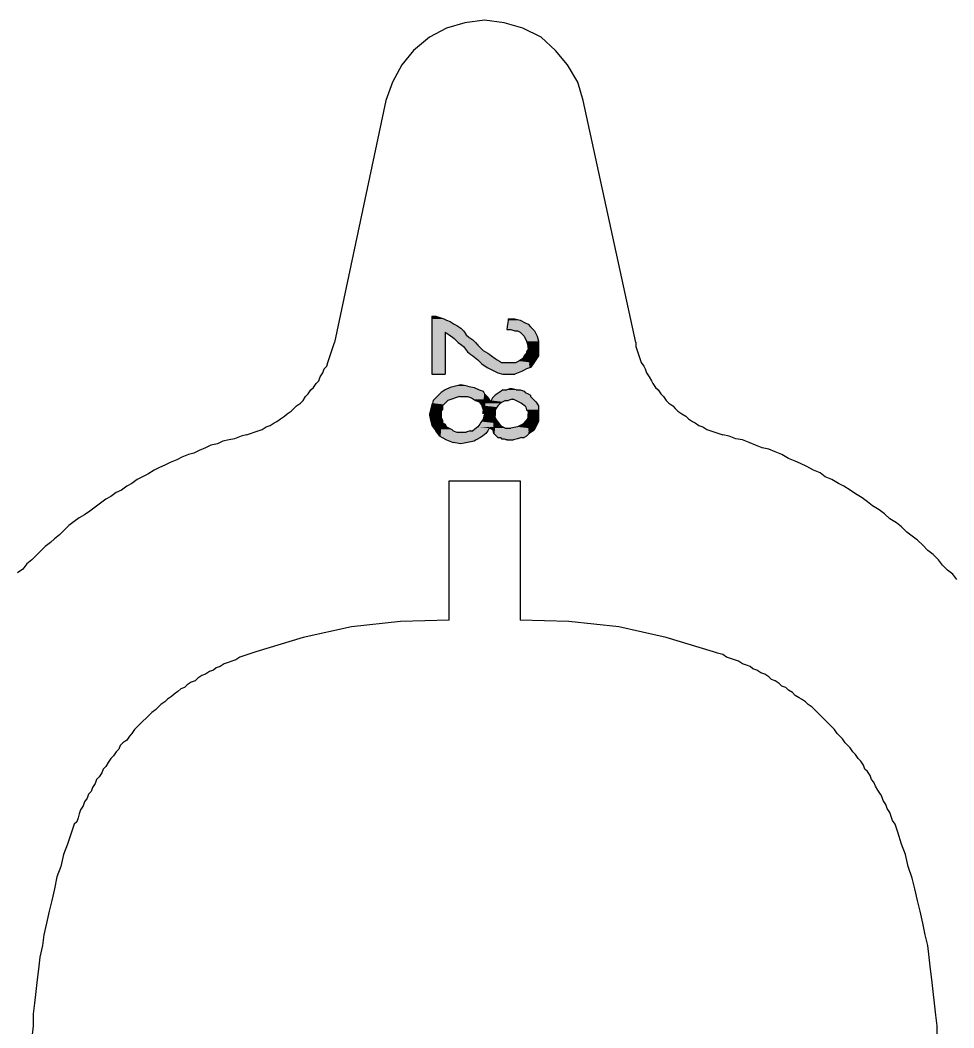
# Model space of a CAD drawing. Extents: x -1063 to 1100, y -467 to 441.
# Drawn here: x 38.8 to 157.1, y 214.2 to 341.8 of the extents above; entities that cross this region are included whole.
import ezdxf

# ---------------------------------------------------------------- set-up
doc = ezdxf.new("R2010")
doc.units = 0
doc.layers.add('H', color=7, linetype='CONTINUOUS')
doc.layers.add('P', color=250, linetype='CONTINUOUS')

# ---------------------------------------------------------------- blocks, each defined once
blk = doc.blocks.new('*U29')
at = {"layer": 'H', "color": 0, "linetype": 'CONTINUOUS'}
for p, q in [((91, 304.33), (91.5, 304.33)), ((91, 304.33), (91, 304.17)), ((91, 304.17), (91, 304)), ((91, 304), (91, 303.83)), ((91, 303.83), (91, 303.67)), ((91.5, 304.33), (92, 304.17)), ((92, 304.17), (92.5, 304)), ((92.5, 304), (92.83, 303.83)), ((92.83, 303.83), (93.33, 303.67)), ((91, 303.67), (91, 303.33)), ((91, 303.33), (91, 303.17)), ((91, 303.17), (91, 302.83)), ((91, 302.83), (91, 302.5)), ((91, 302.5), (91, 302.33)), ((93.33, 303.67), (93.83, 303.33)), ((93.83, 303.33), (94.17, 303.17)), ((94.17, 303.17), (94.67, 302.83)), ((94.67, 302.83), (95, 302.5)), ((95, 302.5), (95.11, 302.33)), ((91, 302.33), (91, 302)), ((91, 302), (91, 301.67)), ((91, 301.67), (91, 301.5)), ((91, 301.5), (91, 301.33)), ((91, 301.33), (91, 301)), ((92.67, 302.33), (92.67, 302)), ((92.67, 302.33), (93.17, 302)), ((92.67, 302), (92.67, 301.67)), ((92.67, 301.67), (92.67, 301.5)), ((92.67, 301.5), (92.67, 301.33)), ((92.67, 301.33), (92.67, 301)), ((93.17, 302), (93.61, 301.67)), ((93.61, 301.67), (93.83, 301.5)), ((93.83, 301.5), (94, 301.33)), ((94, 301.33), (94.33, 301)), ((95.11, 302.33), (95.33, 302)), ((95.33, 302), (95.67, 301.67)), ((95.67, 301.67), (95.92, 301.5)), ((95.92, 301.5), (96.17, 301.33)), ((96.17, 301.33), (96.5, 301)), ((91, 301), (91, 300.67)), ((91, 300.67), (91, 300.5)), ((91, 300.5), (91, 300.33)), ((91, 300.33), (91, 300.17)), ((91, 300.17), (91, 300)), ((91, 300), (91, 299.83)), ((92.67, 301), (92.67, 300.67)), ((92.67, 300.67), (92.67, 300.5)), ((92.67, 300.5), (92.67, 300.33)), ((92.67, 300.33), (92.67, 300.17)), ((92.67, 300.17), (92.67, 300)), ((92.67, 300), (92.67, 299.83)), ((94.33, 301), (94.78, 300.67)), ((94.78, 300.67), (95, 300.5)), ((95, 300.5), (95.13, 300.33)), ((95.13, 300.33), (95.25, 300.17)), ((95.25, 300.17), (95.37, 300)), ((95.37, 300), (95.5, 299.83)), ((96.5, 301), (96.83, 300.67)), ((96.83, 300.67), (97, 300.5)), ((97, 300.5), (97.17, 300.33)), ((97.17, 300.33), (97.33, 300.17)), ((97.33, 300.17), (97.5, 300)), ((97.5, 300), (97.78, 299.83)), ((103.08, 300), (103, 299.83)), ((103.17, 300.17), (103.08, 300)), ((103.17, 300.5), (103.17, 300.33)), ((103.19, 300.33), (103.17, 300.5)), ((103.17, 300.33), (103.17, 300.17)), ((103.19, 300.33), (103.21, 300.17)), ((103.21, 300.17), (103.23, 300)), ((103.23, 300), (103.25, 299.83)), ((91, 299.83), (91, 299.67)), ((91, 299.67), (91, 299.5)), ((91, 299.5), (91, 299.33)), ((91, 299.33), (91, 299)), ((91, 299), (91, 298.83)), ((91, 298.83), (91, 298.67)), ((91, 298.67), (91, 298.5)), ((92.67, 299.83), (92.67, 299.67)), ((92.67, 299.67), (92.67, 299.5)), ((92.67, 299.5), (92.67, 299.33)), ((92.67, 299.33), (92.67, 299)), ((92.67, 299), (92.67, 298.83)), ((92.67, 298.83), (92.67, 298.67)), ((92.67, 298.67), (92.67, 298.5)), ((95.5, 299.83), (95.72, 299.67)), ((95.72, 299.67), (95.94, 299.5)), ((95.94, 299.5), (96.17, 299.33)), ((96.17, 299.33), (96.61, 299)), ((96.61, 299), (96.83, 298.83)), ((96.83, 298.83), (97, 298.67)), ((97, 298.67), (97.17, 298.5)), ((97.78, 299.83), (98.06, 299.67)), ((98.06, 299.67), (98.33, 299.5)), ((98.33, 299.5), (98.56, 299.33)), ((98.56, 299.33), (99, 299)), ((99, 299), (99.28, 298.83)), ((99.28, 298.83), (99.56, 298.67)), ((99.56, 298.67), (99.83, 298.5)), ((102, 298.67), (101.67, 298.5)), ((102.25, 298.83), (102, 298.67)), ((102.5, 299), (102.25, 298.83)), ((102.67, 299.33), (102.5, 299)), ((102.83, 299.5), (102.67, 299.33)), ((103, 299.67), (102.83, 299.5)), ((103, 299.83), (103, 299.67)), ((103.25, 299.83), (103.27, 299.67)), ((103.27, 299.67), (103.29, 299.5)), ((103.29, 299.5), (103.31, 299.33)), ((103.31, 299.33), (103.35, 299)), ((103.35, 299), (103.38, 298.83)), ((103.38, 298.83), (103.4, 298.67)), ((103.4, 298.67), (103.42, 298.5)), ((91, 298.5), (91, 298.33)), ((91, 298.33), (91, 297.83)), ((91, 297.83), (91, 297.67)), ((91, 297.67), (91, 297.5)), ((91, 297.5), (91, 297.33)), ((91, 297.33), (91, 297.17)), ((92.67, 298.5), (92.67, 298.33)), ((92.67, 298.33), (92.67, 297.83)), ((92.67, 297.83), (92.67, 297.67)), ((92.67, 297.67), (92.67, 297.5)), ((92.67, 297.5), (92.67, 297.33)), ((92.67, 297.33), (92.67, 297.17)), ((97.17, 298.5), (97.33, 298.33)), ((97.33, 298.33), (98, 297.83)), ((98, 297.83), (98.33, 297.67)), ((98.33, 297.67), (98.67, 297.5)), ((98.67, 297.5), (99, 297.33)), ((99, 297.33), (99.33, 297.17)), ((99.83, 298.5), (100.33, 298.5)), ((100.33, 298.5), (100.83, 298.5)), ((100.83, 298.5), (101.33, 298.5)), ((101.33, 298.5), (101.67, 298.5)), ((102.33, 297.33), (101.92, 297.17)), ((102.67, 297.5), (102.33, 297.33)), ((103, 297.67), (102.67, 297.5)), ((103.5, 297.83), (103, 297.67)), ((103.42, 298.5), (103.44, 298.33)), ((103.44, 298.33), (103.5, 297.83)), ((91, 297.17), (91, 297)), ((91, 297), (92.67, 297)), ((92.67, 297.17), (92.67, 297)), ((99.33, 297.17), (100, 297)), ((100, 297), (100.83, 297)), ((100.83, 297), (101.5, 297)), ((101.92, 297.17), (101.5, 297))]:
    blk.add_line(p, q, dxfattribs=at)
for points in [[(91, 304.33), (91, 304.33), (91.5, 304.33)], [(91, 304.33), (91, 304.17), (92, 304.17)], [(91, 304.17), (91, 304), (92.5, 304)], [(91, 304), (91, 303.83), (92.83, 303.83)], [(91, 303.83), (91, 303.67), (93.33, 303.67)], [(91, 303.67), (91, 303.33), (93.83, 303.33)], [(91, 303.33), (91, 303.17), (94.17, 303.17)], [(91, 303.17), (91, 302.83), (94.67, 302.83)], [(91, 302.83), (91, 302.5), (95, 302.5)], [(91, 302.5), (91, 302.33), (95.11, 302.33)], [(91, 302.33), (91, 302), (92.67, 302)], [(91, 302), (91, 301.67), (92.67, 301.67)], [(91, 301.67), (91, 301.5), (92.67, 301.5)], [(91, 301.5), (91, 301.33), (92.67, 301.33)], [(91, 301.33), (91, 301), (92.67, 301)], [(92.67, 302.33), (93.17, 302), (95.33, 302)], [(93.17, 302), (93.61, 301.67), (95.67, 301.67)], [(93.61, 301.67), (93.83, 301.5), (95.92, 301.5)], [(93.83, 301.5), (94, 301.33), (96.17, 301.33)], [(94, 301.33), (94.33, 301), (96.5, 301)], [(91, 301), (91, 300.67), (92.67, 300.67)], [(91, 300.67), (91, 300.5), (92.67, 300.5)], [(91, 300.5), (91, 300.33), (92.67, 300.33)], [(91, 300.33), (91, 300.17), (92.67, 300.17)], [(91, 300.17), (91, 300), (92.67, 300)], [(91, 300), (91, 299.83), (92.67, 299.83)], [(94.33, 301), (94.78, 300.67), (96.83, 300.67)], [(94.78, 300.67), (95, 300.5), (97, 300.5)], [(95, 300.5), (95.13, 300.33), (97.17, 300.33)], [(95.13, 300.33), (95.25, 300.17), (97.33, 300.17)], [(95.25, 300.17), (95.37, 300), (97.5, 300)], [(95.37, 300), (95.5, 299.83), (97.78, 299.83)], [(103.08, 300), (103, 299.83), (103.25, 299.83)], [(103.17, 300.17), (103.08, 300), (103.23, 300)], [(103.17, 300.5), (103.17, 300.33), (103.19, 300.33)], [(103.17, 300.33), (103.17, 300.17), (103.21, 300.17)], [(91, 299.83), (91, 299.67), (92.67, 299.67)], [(91, 299.67), (91, 299.5), (92.67, 299.5)], [(91, 299.5), (91, 299.33), (92.67, 299.33)], [(91, 299.33), (91, 299), (92.67, 299)], [(91, 299), (91, 298.83), (92.67, 298.83)], [(91, 298.83), (91, 298.67), (92.67, 298.67)], [(91, 298.67), (91, 298.5), (92.67, 298.5)], [(95.5, 299.83), (95.72, 299.67), (98.06, 299.67)], [(95.72, 299.67), (95.94, 299.5), (98.33, 299.5)], [(95.94, 299.5), (96.17, 299.33), (98.56, 299.33)], [(96.17, 299.33), (96.61, 299), (99, 299)], [(96.61, 299), (96.83, 298.83), (99.28, 298.83)], [(96.83, 298.83), (97, 298.67), (99.56, 298.67)], [(97, 298.67), (97.17, 298.5), (99.83, 298.5)], [(102, 298.67), (101.67, 298.5), (103.42, 298.5)], [(102.25, 298.83), (102, 298.67), (103.4, 298.67)], [(102.5, 299), (102.25, 298.83), (103.38, 298.83)], [(102.67, 299.33), (102.5, 299), (103.35, 299)], [(102.83, 299.5), (102.67, 299.33), (103.31, 299.33)], [(103, 299.67), (102.83, 299.5), (103.29, 299.5)], [(103, 299.83), (103, 299.67), (103.27, 299.67)], [(91, 298.5), (91, 298.33), (92.67, 298.33)], [(91, 298.33), (91, 297.83), (92.67, 297.83)], [(91, 297.83), (91, 297.67), (92.67, 297.67)], [(91, 297.67), (91, 297.5), (92.67, 297.5)], [(91, 297.5), (91, 297.33), (92.67, 297.33)], [(91, 297.33), (91, 297.17), (92.67, 297.17)], [(97.17, 298.5), (97.33, 298.33), (103.44, 298.33)], [(97.33, 298.33), (98, 297.83), (103.5, 297.83)], [(98, 297.83), (98.33, 297.67), (103, 297.67)], [(98.33, 297.67), (98.67, 297.5), (102.67, 297.5)], [(98.67, 297.5), (99, 297.33), (102.33, 297.33)], [(99, 297.33), (99.33, 297.17), (101.92, 297.17)], [(99.83, 298.5), (99.83, 298.5), (100.33, 298.5)], [(100.33, 298.5), (100.33, 298.5), (100.83, 298.5)], [(100.83, 298.5), (100.83, 298.5), (101.33, 298.5)], [(101.33, 298.5), (101.33, 298.5), (101.67, 298.5)], [(91, 297.17), (91, 297), (92.67, 297)], [(91, 297), (91, 297), (92.67, 297)], [(99.33, 297.17), (100, 297), (101.5, 297)], [(100, 297), (100, 297), (100.83, 297)], [(100.83, 297), (100.83, 297), (101.5, 297)]]:
    blk.add_solid(points, dxfattribs=at)
at = {"layer": 'H', "color": 0, "linetype": 'CONTINUOUS', "extrusion": (0, 0, -1)}
for points in [[(-91, 304.33), (-91.5, 304.33), (-92, 304.17)], [(-91, 304.17), (-92, 304.17), (-92.5, 304)], [(-91, 304), (-92.5, 304), (-92.83, 303.83)], [(-91, 303.83), (-92.83, 303.83), (-93.33, 303.67)], [(-91, 303.67), (-93.33, 303.67), (-93.83, 303.33)], [(-91, 303.33), (-93.83, 303.33), (-94.17, 303.17)], [(-91, 303.17), (-94.17, 303.17), (-94.67, 302.83)], [(-91, 302.83), (-94.67, 302.83), (-95, 302.5)], [(-91, 302.5), (-95, 302.5), (-95.11, 302.33)], [(-91, 302.33), (-92.67, 302.33), (-92.67, 302)], [(-91, 302), (-92.67, 302), (-92.67, 301.67)], [(-91, 301.67), (-92.67, 301.67), (-92.67, 301.5)], [(-91, 301.5), (-92.67, 301.5), (-92.67, 301.33)], [(-91, 301.33), (-92.67, 301.33), (-92.67, 301)], [(-92.67, 302.33), (-95.11, 302.33), (-95.33, 302)], [(-93.17, 302), (-95.33, 302), (-95.67, 301.67)], [(-93.61, 301.67), (-95.67, 301.67), (-95.92, 301.5)], [(-93.83, 301.5), (-95.92, 301.5), (-96.17, 301.33)], [(-94, 301.33), (-96.17, 301.33), (-96.5, 301)], [(-91, 301), (-92.67, 301), (-92.67, 300.67)], [(-91, 300.67), (-92.67, 300.67), (-92.67, 300.5)], [(-91, 300.5), (-92.67, 300.5), (-92.67, 300.33)], [(-91, 300.33), (-92.67, 300.33), (-92.67, 300.17)], [(-91, 300.17), (-92.67, 300.17), (-92.67, 300)], [(-91, 300), (-92.67, 300), (-92.67, 299.83)], [(-94.33, 301), (-96.5, 301), (-96.83, 300.67)], [(-94.78, 300.67), (-96.83, 300.67), (-97, 300.5)], [(-95, 300.5), (-97, 300.5), (-97.17, 300.33)], [(-95.13, 300.33), (-97.17, 300.33), (-97.33, 300.17)], [(-95.25, 300.17), (-97.33, 300.17), (-97.5, 300)], [(-95.37, 300), (-97.5, 300), (-97.78, 299.83)], [(-103.08, 300), (-103.23, 300), (-103.25, 299.83)], [(-103.17, 300.33), (-103.19, 300.33), (-103.21, 300.17)], [(-103.17, 300.17), (-103.21, 300.17), (-103.23, 300)], [(-91, 299.83), (-92.67, 299.83), (-92.67, 299.67)], [(-91, 299.67), (-92.67, 299.67), (-92.67, 299.5)], [(-91, 299.5), (-92.67, 299.5), (-92.67, 299.33)], [(-91, 299.33), (-92.67, 299.33), (-92.67, 299)], [(-91, 299), (-92.67, 299), (-92.67, 298.83)], [(-91, 298.83), (-92.67, 298.83), (-92.67, 298.67)], [(-91, 298.67), (-92.67, 298.67), (-92.67, 298.5)], [(-95.5, 299.83), (-97.78, 299.83), (-98.06, 299.67)], [(-95.72, 299.67), (-98.06, 299.67), (-98.33, 299.5)], [(-95.94, 299.5), (-98.33, 299.5), (-98.56, 299.33)], [(-96.17, 299.33), (-98.56, 299.33), (-99, 299)], [(-96.61, 299), (-99, 299), (-99.28, 298.83)], [(-96.83, 298.83), (-99.28, 298.83), (-99.56, 298.67)], [(-97, 298.67), (-99.56, 298.67), (-99.83, 298.5)], [(-102, 298.67), (-103.4, 298.67), (-103.42, 298.5)], [(-102.25, 298.83), (-103.38, 298.83), (-103.4, 298.67)], [(-102.5, 299), (-103.35, 299), (-103.38, 298.83)], [(-102.67, 299.33), (-103.31, 299.33), (-103.35, 299)], [(-102.83, 299.5), (-103.29, 299.5), (-103.31, 299.33)], [(-103, 299.83), (-103.25, 299.83), (-103.27, 299.67)], [(-103, 299.67), (-103.27, 299.67), (-103.29, 299.5)], [(-91, 298.5), (-92.67, 298.5), (-92.67, 298.33)], [(-91, 298.33), (-92.67, 298.33), (-92.67, 297.83)], [(-91, 297.83), (-92.67, 297.83), (-92.67, 297.67)], [(-91, 297.67), (-92.67, 297.67), (-92.67, 297.5)], [(-91, 297.5), (-92.67, 297.5), (-92.67, 297.33)], [(-91, 297.33), (-92.67, 297.33), (-92.67, 297.17)], [(-97.17, 298.5), (-103.42, 298.5), (-103.44, 298.33)], [(-97.33, 298.33), (-103.44, 298.33), (-103.5, 297.83)], [(-98, 297.83), (-103.5, 297.83), (-103, 297.67)], [(-98.33, 297.67), (-103, 297.67), (-102.67, 297.5)], [(-98.67, 297.5), (-102.67, 297.5), (-102.33, 297.33)], [(-99, 297.33), (-102.33, 297.33), (-101.92, 297.17)], [(-91, 297.17), (-92.67, 297.17), (-92.67, 297)], [(-99.33, 297.17), (-101.92, 297.17), (-101.5, 297)]]:
    blk.add_solid(points, dxfattribs=at)
blk = doc.blocks.new('*U30')
at = {"layer": 'H', "color": 0, "linetype": 'CONTINUOUS'}
for p, q in [((100.65, 303.83), (100.6, 303.5)), ((100.67, 304), (100.65, 303.83)), ((100.67, 304), (101.5, 304)), ((101.5, 304), (102.17, 303.83)), ((102.17, 303.83), (102.83, 303.5)), ((100.54, 303), (100.5, 302.67)), ((100.5, 302.67), (101, 302.67)), ((100.58, 303.33), (100.54, 303)), ((100.6, 303.5), (100.58, 303.33)), ((101, 302.67), (101.5, 302.5)), ((101.5, 302.5), (101.83, 302.5)), ((101.83, 302.5), (102.17, 302.33)), ((102.83, 303.5), (103.17, 303.33)), ((103.17, 303.33), (103.5, 303)), ((103.5, 303), (103.83, 302.67)), ((103.83, 302.67), (104, 302.5)), ((104, 302.5), (104.08, 302.33)), ((102.17, 302.33), (102.67, 301.83)), ((102.67, 301.83), (103, 301.17)), ((103, 301.17), (103.17, 300.5)), ((104.08, 302.33), (104.33, 301.83)), ((104.33, 301.83), (104.5, 301.17)), ((104.5, 301.17), (104.5, 300.5)), ((103.17, 300.5), (103.27, 300)), ((103.27, 300), (103.33, 299.67)), ((104.5, 300.5), (104.5, 300)), ((104.5, 300), (104.5, 299.67)), ((103.33, 299.67), (103.33, 299.33)), ((103.33, 299.33), (103.33, 298.83)), ((103.33, 298.83), (103.42, 298.33)), ((104.17, 298.83), (103.83, 298.33)), ((104.5, 299.33), (104.17, 298.83)), ((104.5, 299.67), (104.5, 299.33)), ((103.5, 297.83), (103.42, 298.33)), ((103.83, 298.33), (103.5, 297.83))]:
    blk.add_line(p, q, dxfattribs=at)
for points in [[(100.65, 303.83), (100.6, 303.5), (102.83, 303.5)], [(100.67, 304), (100.65, 303.83), (102.17, 303.83)], [(100.67, 304), (100.67, 304), (101.5, 304)], [(100.54, 303), (100.5, 302.67), (103.83, 302.67)], [(100.5, 302.67), (100.5, 302.67), (101, 302.67)], [(100.58, 303.33), (100.54, 303), (103.5, 303)], [(100.6, 303.5), (100.58, 303.33), (103.17, 303.33)], [(101, 302.67), (101.5, 302.5), (104, 302.5)], [(101.5, 302.5), (101.5, 302.5), (101.83, 302.5)], [(101.83, 302.5), (102.17, 302.33), (104.08, 302.33)], [(102.17, 302.33), (102.67, 301.83), (104.33, 301.83)], [(102.67, 301.83), (103, 301.17), (104.5, 301.17)], [(103, 301.17), (103.17, 300.5), (104.5, 300.5)], [(103.17, 300.5), (103.27, 300), (104.5, 300)], [(103.27, 300), (103.33, 299.67), (104.5, 299.67)], [(103.33, 299.67), (103.33, 299.33), (104.5, 299.33)], [(103.33, 299.33), (103.33, 298.83), (104.17, 298.83)], [(103.33, 298.83), (103.42, 298.33), (103.83, 298.33)]]:
    blk.add_solid(points, dxfattribs=at)
at = {"layer": 'H', "color": 0, "linetype": 'CONTINUOUS', "extrusion": (0, 0, -1)}
for points in [[(-100.65, 303.83), (-102.17, 303.83), (-102.83, 303.5)], [(-100.67, 304), (-101.5, 304), (-102.17, 303.83)], [(-100.54, 303), (-103.5, 303), (-103.83, 302.67)], [(-100.58, 303.33), (-103.17, 303.33), (-103.5, 303)], [(-100.6, 303.5), (-102.83, 303.5), (-103.17, 303.33)], [(-101, 302.67), (-103.83, 302.67), (-104, 302.5)], [(-101.83, 302.5), (-104, 302.5), (-104.08, 302.33)], [(-102.17, 302.33), (-104.08, 302.33), (-104.33, 301.83)], [(-102.67, 301.83), (-104.33, 301.83), (-104.5, 301.17)], [(-103, 301.17), (-104.5, 301.17), (-104.5, 300.5)], [(-103.17, 300.5), (-104.5, 300.5), (-104.5, 300)], [(-103.27, 300), (-104.5, 300), (-104.5, 299.67)], [(-103.33, 299.67), (-104.5, 299.67), (-104.5, 299.33)], [(-103.33, 299.33), (-104.5, 299.33), (-104.17, 298.83)], [(-103.33, 298.83), (-104.17, 298.83), (-103.83, 298.33)], [(-103.42, 298.33), (-103.83, 298.33), (-103.5, 297.83)]]:
    blk.add_solid(points, dxfattribs=at)
blk = doc.blocks.new('*U31')
at = {"layer": 'H', "color": 0, "linetype": 'CONTINUOUS'}
for p, q in [((92.42, 294.83), (92.17, 294.67)), ((92.67, 295), (92.42, 294.83)), ((93.33, 295.33), (92.67, 295)), ((94, 295.5), (93.33, 295.33)), ((94.67, 295.67), (94, 295.5)), ((95.5, 295.5), (94.67, 295.67)), ((95.5, 295.5), (96.33, 295.33)), ((96.33, 295.33), (97, 295)), ((97, 295), (97.5, 294.83)), ((97.5, 294.83), (97.58, 294.67)), ((91.17, 293.67), (91.11, 293.5)), ((91.33, 293.83), (91.17, 293.67)), ((91.5, 294), (91.33, 293.83)), ((91.67, 294.17), (91.5, 294)), ((92, 294.5), (91.67, 294.17)), ((92.17, 294.67), (92, 294.5)), ((93, 293.67), (92.83, 293.5)), ((93.5, 293.83), (93, 293.67)), ((94, 294), (93.5, 293.83)), ((94.5, 294.17), (94, 294)), ((94.5, 294.17), (95, 294.17)), ((95, 294.17), (95.5, 294.17)), ((95.5, 294.17), (96, 294)), ((96, 294), (96.25, 293.83)), ((96.25, 293.83), (96.5, 293.67)), ((96.5, 293.67), (97, 293.5)), ((97.58, 294.67), (97.67, 294.5)), ((97.61, 293.67), (97.6, 293.5)), ((97.62, 293.83), (97.61, 293.67)), ((97.63, 294), (97.62, 293.83)), ((97.64, 294.17), (97.63, 294)), ((97.67, 294.5), (97.64, 294.17)), ((90.79, 292.33), (90.71, 292)), ((90.83, 292.5), (90.79, 292.33)), ((90.96, 293), (90.83, 292.5)), ((91, 293.17), (90.96, 293)), ((91.06, 293.33), (91, 293.17)), ((91.11, 293.5), (91.06, 293.33)), ((92.33, 292.5), (92.17, 292.33)), ((92.17, 292.33), (92.17, 292)), ((92.5, 293.17), (92.33, 293)), ((92.33, 293), (92.33, 292.5)), ((92.67, 293.33), (92.5, 293.17)), ((92.83, 293.5), (92.67, 293.33)), ((97, 293.5), (97.11, 293.33)), ((97.11, 293.33), (97.22, 293.17)), ((97.22, 293.17), (97.33, 293)), ((97.33, 293), (97.5, 292.5)), ((97.5, 292.5), (97.5, 292.33)), ((97.52, 292.33), (97.5, 292)), ((97.5, 292), (97.5, 292.33)), ((97.53, 292.5), (97.52, 292.33)), ((97.57, 293), (97.53, 292.5)), ((97.58, 293.17), (97.57, 293)), ((97.59, 293.33), (97.58, 293.17)), ((97.6, 293.5), (97.59, 293.33)), ((90.71, 292), (90.67, 291.83)), ((90.67, 291.83), (90.83, 291.17)), ((90.83, 291.17), (91, 290.5)), ((92.12, 291.17), (92.08, 290.5)), ((92.16, 291.83), (92.12, 291.17)), ((92.17, 292), (92.16, 291.83)), ((91, 290.5), (91.5, 289.83)), ((92, 289.17), (91.5, 289.83)), ((92.04, 289.83), (92, 289.17)), ((92.08, 290.5), (92.04, 289.83))]:
    blk.add_line(p, q, dxfattribs=at)
for points in [[(92.42, 294.83), (92.17, 294.67), (97.58, 294.67)], [(92.67, 295), (92.42, 294.83), (97.5, 294.83)], [(93.33, 295.33), (92.67, 295), (97, 295)], [(94, 295.5), (93.33, 295.33), (96.33, 295.33)], [(94.67, 295.67), (94, 295.5), (95.5, 295.5)], [(91.17, 293.67), (91.11, 293.5), (92.83, 293.5)], [(91.33, 293.83), (91.17, 293.67), (93, 293.67)], [(91.5, 294), (91.33, 293.83), (93.5, 293.83)], [(91.67, 294.17), (91.5, 294), (94, 294)], [(92, 294.5), (91.67, 294.17), (97.64, 294.17)], [(92.17, 294.67), (92, 294.5), (97.67, 294.5)], [(94.5, 294.17), (94.5, 294.17), (95, 294.17)], [(95, 294.17), (95, 294.17), (95.5, 294.17)], [(95.5, 294.17), (96, 294), (97.63, 294)], [(96, 294), (96.25, 293.83), (97.62, 293.83)], [(96.25, 293.83), (96.5, 293.67), (97.61, 293.67)], [(96.5, 293.67), (97, 293.5), (97.6, 293.5)], [(90.79, 292.33), (90.71, 292), (92.17, 292)], [(90.83, 292.5), (90.79, 292.33), (92.17, 292.33)], [(90.96, 293), (90.83, 292.5), (92.33, 292.5)], [(91, 293.17), (90.96, 293), (92.33, 293)], [(91.06, 293.33), (91, 293.17), (92.5, 293.17)], [(91.11, 293.5), (91.06, 293.33), (92.67, 293.33)], [(97, 293.5), (97.11, 293.33), (97.59, 293.33)], [(97.11, 293.33), (97.22, 293.17), (97.58, 293.17)], [(97.22, 293.17), (97.33, 293), (97.57, 293)], [(97.33, 293), (97.5, 292.5), (97.53, 292.5)], [(97.5, 292.5), (97.5, 292.33), (97.52, 292.33)], [(90.71, 292), (90.67, 291.83), (92.16, 291.83)], [(90.67, 291.83), (90.83, 291.17), (92.12, 291.17)], [(90.83, 291.17), (91, 290.5), (92.08, 290.5)], [(91, 290.5), (91.5, 289.83), (92.04, 289.83)]]:
    blk.add_solid(points, dxfattribs=at)
at = {"layer": 'H', "color": 0, "linetype": 'CONTINUOUS', "extrusion": (0, 0, -1)}
for points in [[(-92.42, 294.83), (-97.5, 294.83), (-97.58, 294.67)], [(-92.67, 295), (-97, 295), (-97.5, 294.83)], [(-93.33, 295.33), (-96.33, 295.33), (-97, 295)], [(-94, 295.5), (-95.5, 295.5), (-96.33, 295.33)], [(-91.17, 293.67), (-93, 293.67), (-92.83, 293.5)], [(-91.33, 293.83), (-93.5, 293.83), (-93, 293.67)], [(-91.5, 294), (-94, 294), (-93.5, 293.83)], [(-91.67, 294.17), (-94.5, 294.17), (-94, 294)], [(-92, 294.5), (-97.67, 294.5), (-97.64, 294.17)], [(-92.17, 294.67), (-97.58, 294.67), (-97.67, 294.5)], [(-95.5, 294.17), (-97.64, 294.17), (-97.63, 294)], [(-96, 294), (-97.63, 294), (-97.62, 293.83)], [(-96.25, 293.83), (-97.62, 293.83), (-97.61, 293.67)], [(-96.5, 293.67), (-97.61, 293.67), (-97.6, 293.5)], [(-90.79, 292.33), (-92.17, 292.33), (-92.17, 292)], [(-90.83, 292.5), (-92.33, 292.5), (-92.17, 292.33)], [(-90.96, 293), (-92.33, 293), (-92.33, 292.5)], [(-91, 293.17), (-92.5, 293.17), (-92.33, 293)], [(-91.06, 293.33), (-92.67, 293.33), (-92.5, 293.17)], [(-91.11, 293.5), (-92.83, 293.5), (-92.67, 293.33)], [(-97, 293.5), (-97.6, 293.5), (-97.59, 293.33)], [(-97.11, 293.33), (-97.59, 293.33), (-97.58, 293.17)], [(-97.22, 293.17), (-97.58, 293.17), (-97.57, 293)], [(-97.33, 293), (-97.57, 293), (-97.53, 292.5)], [(-97.5, 292.5), (-97.53, 292.5), (-97.52, 292.33)], [(-97.5, 292.33), (-97.52, 292.33), (-97.5, 292)], [(-90.67, 291.83), (-92.16, 291.83), (-92.12, 291.17)], [(-90.71, 292), (-92.17, 292), (-92.16, 291.83)], [(-90.83, 291.17), (-92.12, 291.17), (-92.08, 290.5)], [(-91, 290.5), (-92.08, 290.5), (-92.04, 289.83)], [(-91.5, 289.83), (-92.04, 289.83), (-92, 289.17)]]:
    blk.add_solid(points, dxfattribs=at)
blk = doc.blocks.new('*U32')
at = {"layer": 'H', "color": 0, "linetype": 'CONTINUOUS'}
for p, q in [((98.94, 291.17), (98.91, 290.67)), ((98.97, 291.5), (98.94, 291.17)), ((99, 292), (98.97, 291.5)), ((99, 291.5), (99, 292)), ((99, 291.5), (99.17, 291.17)), ((99.17, 291.17), (99.54, 290.67)), ((103, 291.17), (102.5, 290.67)), ((103.17, 291.5), (103, 291.17)), ((103.17, 292), (103.17, 291.5)), ((103.2, 291.5), (103.17, 292)), ((103.2, 291.5), (103.22, 291.17)), ((103.22, 291.17), (103.26, 290.67)), ((98.88, 290.17), (98.83, 289.5)), ((98.89, 290.33), (98.88, 290.17)), ((98.9, 290.5), (98.89, 290.33)), ((98.91, 290.67), (98.9, 290.5)), ((99.54, 290.67), (99.67, 290.5)), ((99.67, 290.5), (100, 290.33)), ((100, 290.33), (100.33, 290.17)), ((100.33, 290.17), (101, 290.17)), ((101.83, 290.33), (101, 290.17)), ((102.17, 290.5), (101.83, 290.33)), ((102.5, 290.67), (102.17, 290.5)), ((103.26, 290.67), (103.27, 290.5)), ((103.27, 290.5), (103.28, 290.33)), ((103.28, 290.33), (103.29, 290.17)), ((103.29, 290.17), (103.33, 289.5)), ((98.83, 289.5), (99.17, 289.17)), ((99.17, 289.17), (99.33, 289)), ((99.33, 289), (99.67, 289)), ((99.67, 289), (99.83, 288.83)), ((99.83, 288.83), (100.17, 288.83)), ((100.17, 288.83), (100.5, 288.67)), ((100.5, 288.67), (101.33, 288.67)), ((101.83, 288.83), (101.33, 288.67)), ((102.33, 289), (101.83, 288.83)), ((102.33, 289), (102.67, 289)), ((103, 289.17), (102.67, 289)), ((103.33, 289.5), (103, 289.17))]:
    blk.add_line(p, q, dxfattribs=at)
for points in [[(98.94, 291.17), (98.91, 290.67), (99.54, 290.67)], [(98.97, 291.5), (98.94, 291.17), (99.17, 291.17)], [(99, 292), (98.97, 291.5), (99, 291.5)], [(103, 291.17), (102.5, 290.67), (103.26, 290.67)], [(103.17, 291.5), (103, 291.17), (103.22, 291.17)], [(103.17, 292), (103.17, 291.5), (103.2, 291.5)], [(98.88, 290.17), (98.83, 289.5), (103.33, 289.5)], [(98.89, 290.33), (98.88, 290.17), (100.33, 290.17)], [(98.9, 290.5), (98.89, 290.33), (100, 290.33)], [(98.91, 290.67), (98.9, 290.5), (99.67, 290.5)], [(100.33, 290.17), (100.33, 290.17), (101, 290.17)], [(101.83, 290.33), (101, 290.17), (103.29, 290.17)], [(102.17, 290.5), (101.83, 290.33), (103.28, 290.33)], [(102.5, 290.67), (102.17, 290.5), (103.27, 290.5)], [(98.83, 289.5), (99.17, 289.17), (103, 289.17)], [(99.17, 289.17), (99.33, 289), (102.67, 289)], [(99.33, 289), (99.33, 289), (99.67, 289)], [(99.67, 289), (99.83, 288.83), (101.83, 288.83)], [(99.83, 288.83), (99.83, 288.83), (100.17, 288.83)], [(100.17, 288.83), (100.5, 288.67), (101.33, 288.67)], [(100.5, 288.67), (100.5, 288.67), (101.33, 288.67)], [(102.33, 289), (102.33, 289), (102.67, 289)]]:
    blk.add_solid(points, dxfattribs=at)
at = {"layer": 'H', "color": 0, "linetype": 'CONTINUOUS', "extrusion": (0, 0, -1)}
for points in [[(-98.94, 291.17), (-99.17, 291.17), (-99.54, 290.67)], [(-98.97, 291.5), (-99, 291.5), (-99.17, 291.17)], [(-103, 291.17), (-103.22, 291.17), (-103.26, 290.67)], [(-103.17, 291.5), (-103.2, 291.5), (-103.22, 291.17)], [(-98.88, 290.17), (-103.29, 290.17), (-103.33, 289.5)], [(-98.89, 290.33), (-100, 290.33), (-100.33, 290.17)], [(-98.9, 290.5), (-99.67, 290.5), (-100, 290.33)], [(-98.91, 290.67), (-99.54, 290.67), (-99.67, 290.5)], [(-101.83, 290.33), (-103.28, 290.33), (-103.29, 290.17)], [(-102.17, 290.5), (-103.27, 290.5), (-103.28, 290.33)], [(-102.5, 290.67), (-103.26, 290.67), (-103.27, 290.5)], [(-98.83, 289.5), (-103.33, 289.5), (-103, 289.17)], [(-99.17, 289.17), (-103, 289.17), (-102.67, 289)], [(-99.67, 289), (-102.33, 289), (-101.83, 288.83)], [(-100.17, 288.83), (-101.83, 288.83), (-101.33, 288.67)]]:
    blk.add_solid(points, dxfattribs=at)
blk = doc.blocks.new('*U33')
at = {"layer": 'H', "color": 0, "linetype": 'CONTINUOUS'}
for p, q in [((99.75, 294.83), (99.5, 294.67)), ((100, 295), (99.75, 294.83)), ((100, 295), (100.5, 295)), ((101, 295.17), (100.5, 295)), ((101.67, 295), (101, 295.17)), ((101.67, 295), (102.17, 295)), ((102.17, 295), (102.67, 294.83)), ((102.67, 294.83), (102.83, 294.67)), ((97.67, 294.5), (97.67, 294.33)), ((97.83, 294.33), (97.67, 294.5)), ((97.67, 294.33), (97.67, 294.17)), ((97.67, 294.17), (97.67, 294)), ((97.67, 294), (97.67, 293.83)), ((97.67, 293.83), (97.67, 293.67)), ((97.67, 293.67), (97.67, 293.5)), ((97.83, 294.33), (98, 294.17)), ((98, 294.17), (98.17, 294)), ((98.17, 294), (98.25, 293.83)), ((98.25, 293.83), (98.33, 293.67)), ((98.33, 293.67), (98.33, 293.5)), ((98.5, 293.67), (98.42, 293.5)), ((98.58, 293.83), (98.5, 293.67)), ((98.67, 294), (98.58, 293.83)), ((98.83, 294.17), (98.67, 294)), ((99, 294.33), (98.83, 294.17)), ((99.25, 294.5), (99, 294.33)), ((99.5, 294.67), (99.25, 294.5)), ((100.33, 293.67), (100, 293.5)), ((100.33, 293.67), (100.67, 293.67)), ((101.17, 293.83), (100.67, 293.67)), ((101.17, 293.83), (101.33, 293.83)), ((101.33, 293.83), (101.67, 293.67)), ((101.67, 293.67), (102, 293.5)), ((102.83, 294.67), (103.17, 294.5)), ((103.17, 294.5), (103.5, 294.33)), ((103.5, 294.33), (103.5, 294.17)), ((103.5, 294.17), (103.67, 294)), ((103.67, 294), (103.83, 293.83)), ((103.83, 293.83), (104, 293.67)), ((104, 293.67), (104.17, 293.5)), ((97.67, 293.5), (97.67, 293.33)), ((97.67, 293.33), (97.67, 293)), ((97.67, 293), (97.67, 292.83)), ((97.67, 292.83), (97.67, 292.5)), ((97.67, 292.5), (97.67, 292.33)), ((97.67, 292.33), (97.67, 292)), ((98.33, 293.5), (98.33, 293.33)), ((98.42, 293.5), (98.33, 293.33)), ((99.22, 292.83), (99, 292.5)), ((99, 292.5), (99, 292.33)), ((99, 292.33), (99, 292)), ((99.33, 293), (99.22, 292.83)), ((99.67, 293.33), (99.33, 293)), ((100, 293.5), (99.67, 293.33)), ((102, 293.5), (102.33, 293.33)), ((102.33, 293.33), (102.83, 293)), ((102.83, 293), (102.89, 292.83)), ((102.89, 292.83), (103, 292.5)), ((103, 292.5), (103.17, 292.33)), ((103.17, 292.33), (103.17, 292)), ((104.17, 293.5), (104.28, 293.33)), ((104.28, 293.33), (104.5, 293)), ((104.5, 293), (104.5, 292.83)), ((104.5, 292.83), (104.5, 292.5)), ((104.5, 292.5), (104.5, 292.33)), ((104.5, 292.33), (104.5, 292)), ((92.11, 291), (92.1, 290.83)), ((92.12, 291.17), (92.11, 291)), ((92.13, 291.33), (92.12, 291.17)), ((92.14, 291.5), (92.13, 291.33)), ((92.15, 291.67), (92.14, 291.5)), ((92.16, 291.83), (92.15, 291.67)), ((92.17, 292), (92.16, 291.83)), ((92.17, 291.83), (92.17, 292)), ((92.17, 291.83), (92.17, 291.67)), ((92.17, 291.67), (92.17, 291.5)), ((92.17, 291.5), (92.25, 291.33)), ((92.25, 291.33), (92.33, 291.17)), ((92.33, 291.17), (92.33, 291)), ((92.33, 291), (92.33, 290.83)), ((97.28, 291), (97.17, 290.83)), ((97.39, 291.17), (97.28, 291)), ((97.5, 291.33), (97.39, 291.17)), ((97.54, 291.5), (97.5, 291.33)), ((97.58, 291.67), (97.54, 291.5)), ((97.63, 291.83), (97.58, 291.67)), ((97.67, 292), (97.63, 291.83)), ((98.87, 291.33), (98.83, 291.17)), ((98.83, 291.17), (98.83, 291)), ((98.83, 291), (98.83, 290.83)), ((98.92, 291.5), (98.87, 291.33)), ((98.96, 291.67), (98.92, 291.5)), ((99, 291.83), (98.96, 291.67)), ((99, 292), (99, 291.83)), ((103.17, 292), (103.18, 291.83)), ((103.18, 291.83), (103.19, 291.67)), ((103.19, 291.67), (103.2, 291.5)), ((103.2, 291.5), (103.21, 291.33)), ((103.21, 291.33), (103.22, 291.17)), ((103.22, 291.17), (103.23, 291)), ((103.23, 291), (103.24, 290.83)), ((104.5, 291), (104.42, 290.83)), ((104.5, 292), (104.5, 291.83)), ((104.5, 291.83), (104.5, 291.67)), ((104.5, 291.67), (104.5, 291.5)), ((104.5, 291.5), (104.5, 291.33)), ((104.5, 291.33), (104.5, 291.17)), ((104.5, 291.17), (104.5, 291)), ((92.04, 289.83), (92.03, 289.67)), ((92.05, 290), (92.04, 289.83)), ((92.06, 290.17), (92.05, 290)), ((92.07, 290.33), (92.06, 290.17)), ((92.09, 290.67), (92.07, 290.33)), ((92.1, 290.83), (92.09, 290.67)), ((92.33, 290.83), (92.67, 290.67)), ((92.67, 290.67), (92.83, 290.33)), ((92.83, 290.33), (93.17, 290.17)), ((93.17, 290.17), (93.5, 290)), ((93.5, 290), (93.67, 289.83)), ((93.67, 289.83), (94.17, 289.67)), ((95.83, 289.83), (95.33, 289.67)), ((95.83, 289.83), (96.17, 289.83)), ((96.39, 290), (96.17, 289.83)), ((96.61, 290.17), (96.39, 290)), ((96.83, 290.33), (96.61, 290.17)), ((97.06, 290.67), (96.83, 290.33)), ((97.17, 290.83), (97.06, 290.67)), ((98.06, 289.83), (97.94, 289.67)), ((98.17, 290), (98.06, 289.83)), ((98.25, 290.17), (98.17, 290)), ((98.33, 290.17), (98.67, 290)), ((98.67, 290), (98.72, 289.83)), ((98.72, 289.83), (98.78, 289.67)), ((98.83, 290.83), (98.83, 290.67)), ((98.83, 290.67), (98.83, 290.33)), ((98.83, 290.33), (98.83, 290.17)), ((98.83, 290.17), (98.83, 290)), ((98.83, 290), (98.83, 289.83)), ((98.83, 289.83), (98.83, 289.67)), ((103.24, 290.83), (103.26, 290.67)), ((103.26, 290.67), (103.28, 290.33)), ((103.28, 290.33), (103.29, 290.17)), ((103.29, 290.17), (103.3, 290)), ((103.3, 290), (103.31, 289.83)), ((103.31, 289.83), (103.32, 289.67)), ((103.83, 289.83), (103.58, 289.67)), ((103.94, 290), (103.83, 289.83)), ((104.06, 290.17), (103.94, 290)), ((104.17, 290.33), (104.06, 290.17)), ((104.33, 290.67), (104.17, 290.33)), ((104.42, 290.83), (104.33, 290.67)), ((92.02, 289.5), (92, 289.17)), ((92, 289.17), (92.28, 289)), ((92.03, 289.67), (92.02, 289.5)), ((92.28, 289), (92.83, 288.67)), ((92.83, 288.67), (93.25, 288.5)), ((93.25, 288.5), (93.67, 288.33)), ((94.17, 289.67), (94.67, 289.67)), ((94.67, 289.67), (95.33, 289.67)), ((96.33, 288.5), (95.5, 288.33)), ((96.61, 288.67), (96.33, 288.5)), ((97.17, 289), (96.61, 288.67)), ((97.39, 289.17), (97.17, 289)), ((97.83, 289.5), (97.39, 289.17)), ((97.94, 289.67), (97.83, 289.5)), ((98.83, 289.5), (98.78, 289.67)), ((98.83, 289.67), (98.83, 289.5)), ((103.33, 289.5), (103.32, 289.67)), ((103.58, 289.67), (103.33, 289.5)), ((94.67, 288.17), (93.67, 288.33)), ((95.5, 288.33), (94.67, 288.17))]:
    blk.add_line(p, q, dxfattribs=at)
for points in [[(99.75, 294.83), (99.5, 294.67), (102.83, 294.67)], [(100, 295), (99.75, 294.83), (102.67, 294.83)], [(100, 295), (100, 295), (100.5, 295)], [(101, 295.17), (100.5, 295), (101.67, 295)], [(101.67, 295), (101.67, 295), (102.17, 295)], [(97.67, 294.5), (97.67, 294.33), (97.83, 294.33)], [(97.67, 294.33), (97.67, 294.17), (98, 294.17)], [(97.67, 294.17), (97.67, 294), (98.17, 294)], [(97.67, 294), (97.67, 293.83), (98.25, 293.83)], [(97.67, 293.83), (97.67, 293.67), (98.33, 293.67)], [(97.67, 293.67), (97.67, 293.5), (98.33, 293.5)], [(98.5, 293.67), (98.42, 293.5), (100, 293.5)], [(98.58, 293.83), (98.5, 293.67), (100.67, 293.67)], [(98.67, 294), (98.58, 293.83), (103.83, 293.83)], [(98.83, 294.17), (98.67, 294), (103.67, 294)], [(99, 294.33), (98.83, 294.17), (103.5, 294.17)], [(99.25, 294.5), (99, 294.33), (103.5, 294.33)], [(99.5, 294.67), (99.25, 294.5), (103.17, 294.5)], [(100.33, 293.67), (100.33, 293.67), (100.67, 293.67)], [(101.17, 293.83), (101.17, 293.83), (101.33, 293.83)], [(101.33, 293.83), (101.67, 293.67), (104, 293.67)], [(101.67, 293.67), (102, 293.5), (104.17, 293.5)], [(97.67, 293.5), (97.67, 293.33), (98.33, 293.33)], [(97.67, 293.33), (97.67, 293), (99.33, 293)], [(97.67, 293), (97.67, 292.83), (99.22, 292.83)], [(97.67, 292.83), (97.67, 292.5), (99, 292.5)], [(97.67, 292.5), (97.67, 292.33), (99, 292.33)], [(97.67, 292.33), (97.67, 292), (99, 292)], [(98.42, 293.5), (98.33, 293.33), (99.67, 293.33)], [(102, 293.5), (102.33, 293.33), (104.28, 293.33)], [(102.33, 293.33), (102.83, 293), (104.5, 293)], [(102.83, 293), (102.89, 292.83), (104.5, 292.83)], [(102.89, 292.83), (103, 292.5), (104.5, 292.5)], [(103, 292.5), (103.17, 292.33), (104.5, 292.33)], [(103.17, 292.33), (103.17, 292), (104.5, 292)], [(92.11, 291), (92.1, 290.83), (92.33, 290.83)], [(92.12, 291.17), (92.11, 291), (92.33, 291)], [(92.13, 291.33), (92.12, 291.17), (92.33, 291.17)], [(92.14, 291.5), (92.13, 291.33), (92.25, 291.33)], [(92.15, 291.67), (92.14, 291.5), (92.17, 291.5)], [(92.16, 291.83), (92.15, 291.67), (92.17, 291.67)], [(92.17, 292), (92.16, 291.83), (92.17, 291.83)], [(97.28, 291), (97.17, 290.83), (98.83, 290.83)], [(97.39, 291.17), (97.28, 291), (98.83, 291)], [(97.5, 291.33), (97.39, 291.17), (98.83, 291.17)], [(97.54, 291.5), (97.5, 291.33), (98.87, 291.33)], [(97.58, 291.67), (97.54, 291.5), (98.92, 291.5)], [(97.63, 291.83), (97.58, 291.67), (98.96, 291.67)], [(97.67, 292), (97.63, 291.83), (99, 291.83)], [(103.17, 292), (103.18, 291.83), (104.5, 291.83)], [(103.18, 291.83), (103.19, 291.67), (104.5, 291.67)], [(103.19, 291.67), (103.2, 291.5), (104.5, 291.5)], [(103.2, 291.5), (103.21, 291.33), (104.5, 291.33)], [(103.21, 291.33), (103.22, 291.17), (104.5, 291.17)], [(103.22, 291.17), (103.23, 291), (104.5, 291)], [(103.23, 291), (103.24, 290.83), (104.42, 290.83)], [(92.04, 289.83), (92.03, 289.67), (94.17, 289.67)], [(92.05, 290), (92.04, 289.83), (93.67, 289.83)], [(92.06, 290.17), (92.05, 290), (93.5, 290)], [(92.07, 290.33), (92.06, 290.17), (93.17, 290.17)], [(92.09, 290.67), (92.07, 290.33), (92.83, 290.33)], [(92.1, 290.83), (92.09, 290.67), (92.67, 290.67)], [(95.83, 289.83), (95.33, 289.67), (97.94, 289.67)], [(95.83, 289.83), (95.83, 289.83), (96.17, 289.83)], [(96.39, 290), (96.17, 289.83), (98.06, 289.83)], [(96.61, 290.17), (96.39, 290), (98.17, 290)], [(96.83, 290.33), (96.61, 290.17), (98.25, 290.17)], [(97.06, 290.67), (96.83, 290.33), (98.83, 290.33)], [(97.17, 290.83), (97.06, 290.67), (98.83, 290.67)], [(98.33, 290.33), (98.33, 290.17), (98.83, 290.17)], [(98.33, 290.17), (98.67, 290), (98.83, 290)], [(98.67, 290), (98.72, 289.83), (98.83, 289.83)], [(98.72, 289.83), (98.78, 289.67), (98.83, 289.67)], [(103.24, 290.83), (103.26, 290.67), (104.33, 290.67)], [(103.26, 290.67), (103.28, 290.33), (104.17, 290.33)], [(103.28, 290.33), (103.29, 290.17), (104.06, 290.17)], [(103.29, 290.17), (103.3, 290), (103.94, 290)], [(103.3, 290), (103.31, 289.83), (103.83, 289.83)], [(103.31, 289.83), (103.32, 289.67), (103.58, 289.67)], [(92.02, 289.5), (92, 289.17), (97.39, 289.17)], [(92, 289.17), (92.28, 289), (97.17, 289)], [(92.03, 289.67), (92.02, 289.5), (97.83, 289.5)], [(92.28, 289), (92.83, 288.67), (96.61, 288.67)], [(92.83, 288.67), (93.25, 288.5), (96.33, 288.5)], [(93.25, 288.5), (93.67, 288.33), (95.5, 288.33)], [(94.17, 289.67), (94.17, 289.67), (94.67, 289.67)], [(94.67, 289.67), (94.67, 289.67), (95.33, 289.67)]]:
    blk.add_solid(points, dxfattribs=at)
at = {"layer": 'H', "color": 0, "linetype": 'CONTINUOUS', "extrusion": (0, 0, -1)}
for points in [[(-99.75, 294.83), (-102.67, 294.83), (-102.83, 294.67)], [(-100, 295), (-102.17, 295), (-102.67, 294.83)], [(-97.67, 294.33), (-97.83, 294.33), (-98, 294.17)], [(-97.67, 294.17), (-98, 294.17), (-98.17, 294)], [(-97.67, 294), (-98.17, 294), (-98.25, 293.83)], [(-97.67, 293.83), (-98.25, 293.83), (-98.33, 293.67)], [(-97.67, 293.67), (-98.33, 293.67), (-98.33, 293.5)], [(-98.5, 293.67), (-100.33, 293.67), (-100, 293.5)], [(-98.58, 293.83), (-101.17, 293.83), (-100.67, 293.67)], [(-98.67, 294), (-103.67, 294), (-103.83, 293.83)], [(-98.83, 294.17), (-103.5, 294.17), (-103.67, 294)], [(-99, 294.33), (-103.5, 294.33), (-103.5, 294.17)], [(-99.25, 294.5), (-103.17, 294.5), (-103.5, 294.33)], [(-99.5, 294.67), (-102.83, 294.67), (-103.17, 294.5)], [(-101.33, 293.83), (-103.83, 293.83), (-104, 293.67)], [(-101.67, 293.67), (-104, 293.67), (-104.17, 293.5)], [(-97.67, 293.5), (-98.33, 293.5), (-98.33, 293.33)], [(-97.67, 293.33), (-99.67, 293.33), (-99.33, 293)], [(-97.67, 293), (-99.33, 293), (-99.22, 292.83)], [(-97.67, 292.83), (-99.22, 292.83), (-99, 292.5)], [(-97.67, 292.5), (-99, 292.5), (-99, 292.33)], [(-97.67, 292.33), (-99, 292.33), (-99, 292)], [(-98.42, 293.5), (-100, 293.5), (-99.67, 293.33)], [(-102, 293.5), (-104.17, 293.5), (-104.28, 293.33)], [(-102.33, 293.33), (-104.28, 293.33), (-104.5, 293)], [(-102.83, 293), (-104.5, 293), (-104.5, 292.83)], [(-102.89, 292.83), (-104.5, 292.83), (-104.5, 292.5)], [(-103, 292.5), (-104.5, 292.5), (-104.5, 292.33)], [(-103.17, 292.33), (-104.5, 292.33), (-104.5, 292)], [(-92.11, 291), (-92.33, 291), (-92.33, 290.83)], [(-92.12, 291.17), (-92.33, 291.17), (-92.33, 291)], [(-92.13, 291.33), (-92.25, 291.33), (-92.33, 291.17)], [(-92.14, 291.5), (-92.17, 291.5), (-92.25, 291.33)], [(-92.15, 291.67), (-92.17, 291.67), (-92.17, 291.5)], [(-92.16, 291.83), (-92.17, 291.83), (-92.17, 291.67)], [(-97.28, 291), (-98.83, 291), (-98.83, 290.83)], [(-97.39, 291.17), (-98.83, 291.17), (-98.83, 291)], [(-97.5, 291.33), (-98.87, 291.33), (-98.83, 291.17)], [(-97.54, 291.5), (-98.92, 291.5), (-98.87, 291.33)], [(-97.58, 291.67), (-98.96, 291.67), (-98.92, 291.5)], [(-97.63, 291.83), (-99, 291.83), (-98.96, 291.67)], [(-97.67, 292), (-99, 292), (-99, 291.83)], [(-103.17, 292), (-104.5, 292), (-104.5, 291.83)], [(-103.18, 291.83), (-104.5, 291.83), (-104.5, 291.67)], [(-103.19, 291.67), (-104.5, 291.67), (-104.5, 291.5)], [(-103.2, 291.5), (-104.5, 291.5), (-104.5, 291.33)], [(-103.21, 291.33), (-104.5, 291.33), (-104.5, 291.17)], [(-103.22, 291.17), (-104.5, 291.17), (-104.5, 291)], [(-103.23, 291), (-104.5, 291), (-104.42, 290.83)], [(-92.04, 289.83), (-93.67, 289.83), (-94.17, 289.67)], [(-92.05, 290), (-93.5, 290), (-93.67, 289.83)], [(-92.06, 290.17), (-93.17, 290.17), (-93.5, 290)], [(-92.07, 290.33), (-92.83, 290.33), (-93.17, 290.17)], [(-92.09, 290.67), (-92.67, 290.67), (-92.83, 290.33)], [(-92.1, 290.83), (-92.33, 290.83), (-92.67, 290.67)], [(-95.83, 289.83), (-98.06, 289.83), (-97.94, 289.67)], [(-96.39, 290), (-98.17, 290), (-98.06, 289.83)], [(-96.61, 290.17), (-98.25, 290.17), (-98.17, 290)], [(-96.83, 290.33), (-98.33, 290.33), (-98.25, 290.17)], [(-97.06, 290.67), (-98.83, 290.67), (-98.83, 290.33)], [(-97.17, 290.83), (-98.83, 290.83), (-98.83, 290.67)], [(-98.33, 290.33), (-98.83, 290.33), (-98.83, 290.17)], [(-98.33, 290.17), (-98.83, 290.17), (-98.83, 290)], [(-98.67, 290), (-98.83, 290), (-98.83, 289.83)], [(-98.72, 289.83), (-98.83, 289.83), (-98.83, 289.67)], [(-103.24, 290.83), (-104.42, 290.83), (-104.33, 290.67)], [(-103.26, 290.67), (-104.33, 290.67), (-104.17, 290.33)], [(-103.28, 290.33), (-104.17, 290.33), (-104.06, 290.17)], [(-103.29, 290.17), (-104.06, 290.17), (-103.94, 290)], [(-103.3, 290), (-103.94, 290), (-103.83, 289.83)], [(-103.31, 289.83), (-103.83, 289.83), (-103.58, 289.67)], [(-92, 289.17), (-97.39, 289.17), (-97.17, 289)], [(-92.02, 289.5), (-97.83, 289.5), (-97.39, 289.17)], [(-92.03, 289.67), (-97.94, 289.67), (-97.83, 289.5)], [(-92.28, 289), (-97.17, 289), (-96.61, 288.67)], [(-92.83, 288.67), (-96.61, 288.67), (-96.33, 288.5)], [(-93.25, 288.5), (-96.33, 288.5), (-95.5, 288.33)], [(-98.78, 289.67), (-98.83, 289.67), (-98.83, 289.5)], [(-103.32, 289.67), (-103.58, 289.67), (-103.33, 289.5)], [(-93.67, 288.33), (-95.5, 288.33), (-94.67, 288.17)]]:
    blk.add_solid(points, dxfattribs=at)

msp = doc.modelspace()

# ---------------------------------------------------------------- linework, layer by layer
at = {"layer": 'P', "color": 0, "linetype": 'CONTINUOUS'}
for points in [[(116.83, 301), (110.17, 331.67), (109.5, 334), (108.17, 336.17), (106.67, 338), (104.83, 339.67), (102.5, 340.83), (100.17, 341.5), (97.67, 341.83), (95.17, 341.5), (92.83, 340.83), (90.67, 339.67), (88.67, 338), (87.17, 336.17), (86, 334), (85.17, 331.67), (78.67, 301)], [(67.5, 289.33), (68, 289.5), (68.5, 289.67), (69, 289.83), (69.5, 290), (70, 290.33), (70.5, 290.5), (71, 290.83), (71.33, 291), (71.83, 291.33), (72.33, 291.67), (72.67, 292), (73.17, 292.33), (73.5, 292.67), (73.83, 293), (74.33, 293.33), (74.67, 293.67), (75, 294.17), (75.33, 294.5), (75.67, 295), (76, 295.33), (76.33, 295.83), (76.67, 296.17), (76.83, 296.67), (77.17, 297.17), (77.33, 297.67), (77.67, 298), (77.83, 298.5), (78, 299), (78.17, 299.5), (78.33, 300), (78.5, 300.5), (78.67, 301)], [(116.83, 301), (116.83, 300.5), (117, 300), (117.17, 299.5), (117.33, 299), (117.5, 298.5), (117.83, 298), (118, 297.67), (118.17, 297.17), (118.5, 296.67), (118.83, 296.17), (119, 295.83), (119.33, 295.33), (119.67, 295), (120, 294.5), (120.33, 294.17), (120.67, 293.67), (121, 293.33), (121.5, 293), (121.83, 292.67), (122.17, 292.33), (122.67, 292), (123.17, 291.67), (123.5, 291.33), (124, 291), (124.33, 290.83), (124.83, 290.5), (125.33, 290.33), (125.83, 290), (126.33, 289.83), (126.83, 289.67), (127.33, 289.5), (127.83, 289.33)], [(67.5, 289.33), (66.83, 289.17), (66, 288.83), (65.33, 288.67), (64.5, 288.5), (63.83, 288.17), (63, 288), (62.33, 287.67), (61.5, 287.33), (60.83, 287), (60.17, 286.83), (59.33, 286.5), (58.67, 286.17), (57.83, 285.83), (57.17, 285.5), (56.5, 285.17), (55.83, 284.83), (55, 284.33), (54.33, 284), (53.67, 283.67), (53, 283.17), (52.33, 282.83), (51.67, 282.33), (51, 282), (50.33, 281.5), (49.67, 281.17), (49, 280.67), (48.33, 280.17), (47.67, 279.67), (47, 279.17), (46.33, 278.83), (45.67, 278.33), (45, 277.83), (44.5, 277.33), (43.83, 276.67), (43.17, 276.17), (42.67, 275.67), (42, 275.17), (41.5, 274.67), (40.83, 274), (40.33, 273.5), (39.67, 273), (39.17, 272.33), (38.5, 271.83)], [(157.5, 271), (157, 271.67), (156.33, 272.17), (155.67, 272.83), (155.17, 273.5), (154.5, 274.17), (153.83, 274.67), (153.17, 275.33), (152.5, 276), (151.83, 276.5), (151.17, 277), (150.5, 277.67), (149.83, 278.17), (149, 278.67), (148.33, 279.33), (147.67, 279.83), (146.83, 280.33), (146.17, 280.83), (145.5, 281.33), (144.67, 281.83), (144, 282.33), (143.17, 282.83), (142.5, 283.17), (141.67, 283.67), (140.83, 284), (140.17, 284.5), (139.33, 284.83), (138.5, 285.33), (137.67, 285.67), (137, 286), (136.17, 286.33), (135.33, 286.83), (134.5, 287.17), (133.67, 287.5), (132.83, 287.67), (132, 288), (131.17, 288.33), (130.33, 288.67), (129.5, 288.83), (128.67, 289.17), (127.83, 289.33)], [(93.17, 265.83), (93.17, 283.5), (102.17, 283.5), (102.17, 265.83)], [(93.17, 265.83), (87, 265.67), (80.83, 265), (74.67, 263.67), (68.67, 261.83)], [(126.67, 261.83), (120.67, 263.67), (114.67, 265), (108.33, 265.67), (102.17, 265.83)], [(68.67, 261.83), (68.17, 261.67), (67.67, 261.5), (67.17, 261.33), (66.67, 261.17), (66.17, 260.83), (65.67, 260.67), (65.17, 260.5), (64.67, 260.33), (64.17, 260), (63.67, 259.83), (63.33, 259.5), (62.83, 259.33), (62.33, 259), (61.83, 258.83), (61.33, 258.5), (61, 258.17), (60.5, 258), (60, 257.67), (59.67, 257.33), (59.17, 257.17), (58.83, 256.83), (58.33, 256.5), (58, 256.17), (57.5, 255.83), (57.17, 255.5), (56.67, 255.17), (56.33, 254.83), (56, 254.5), (55.5, 254.17), (55.17, 253.83), (54.83, 253.5), (54.33, 253), (54, 252.67), (53.67, 252.33), (53.33, 252), (53, 251.5), (52.67, 251.17), (52.33, 250.67), (51.83, 250.33), (51.5, 250), (51.33, 249.5), (51, 249.17), (50.67, 248.67), (50.33, 248.33), (50, 247.83), (49.67, 247.33), (49.33, 247), (49.17, 246.5), (48.83, 246), (48.5, 245.67), (48.33, 245.17), (48, 244.67), (47.83, 244.17), (47.5, 243.83), (47.33, 243.33), (47, 242.83), (46.83, 242.33), (46.5, 241.83), (46.33, 241.33), (46.17, 240.83), (46, 240.33), (45.67, 240), (45.5, 239.5), (45.33, 239)], [(150, 239), (149.83, 239.5), (149.67, 240), (149.33, 240.5), (149.17, 241), (149, 241.5), (148.67, 242), (148.5, 242.5), (148.17, 243), (148, 243.5), (147.83, 243.83), (147.5, 244.33), (147.17, 244.83), (147, 245.33), (146.67, 245.67), (146.5, 246.17), (146.17, 246.67), (145.83, 247), (145.67, 247.5), (145.33, 248), (145, 248.33), (144.67, 248.83), (144.33, 249.17), (144, 249.67), (143.67, 250), (143.33, 250.33), (143, 250.83), (142.67, 251.17), (142.33, 251.5), (142, 252), (141.67, 252.33), (141.33, 252.67), (141, 253), (140.67, 253.33), (140.17, 253.83), (139.83, 254.17), (139.5, 254.5), (139.17, 254.83), (138.67, 255.17), (138.33, 255.5), (137.83, 255.83), (137.5, 256), (137, 256.33), (136.67, 256.67), (136.17, 257), (135.83, 257.33), (135.33, 257.5), (135, 257.83), (134.5, 258.17), (134, 258.33), (133.67, 258.67), (133.17, 259), (132.67, 259.17), (132.17, 259.5), (131.67, 259.67), (131.33, 260), (130.83, 260.17), (130.33, 260.33), (129.83, 260.67), (129.33, 260.83), (128.83, 261), (128.33, 261.17), (127.83, 261.5), (127.17, 261.67), (126.67, 261.83)], [(45.33, 239), (44.83, 237.5), (44.33, 236.17), (44, 234.67), (43.5, 233.33), (43.17, 231.83), (42.83, 230.33), (42.5, 229), (42.17, 227.5), (41.83, 226), (41.67, 224.67), (41.33, 223.17), (41.17, 221.67), (41, 220.33), (40.83, 218.83), (40.67, 217.33), (40.5, 216), (40.5, 214.5), (40.33, 213)], [(155, 213), (155, 214.5), (154.83, 215.83), (154.67, 217.33), (154.5, 218.83), (154.33, 220.33), (154.17, 221.67), (154, 223.17), (153.83, 224.67), (153.5, 226), (153.17, 227.5), (152.83, 229), (152.5, 230.33), (152.17, 231.83), (151.83, 233.17), (151.33, 234.67), (151, 236.17), (150.5, 237.5), (150, 239)]]:
    msp.add_lwpolyline(points, dxfattribs=at)

# ---------------------------------------------------------------- block references
at = {"layer": 'H', "color": 0, "linetype": 'CONTINUOUS'}
for name in ['*U29', '*U30', '*U31', '*U33', '*U32']:
    msp.add_blockref(name, (0, 0), dxfattribs=at)

doc.saveas('drawing.dxf')
